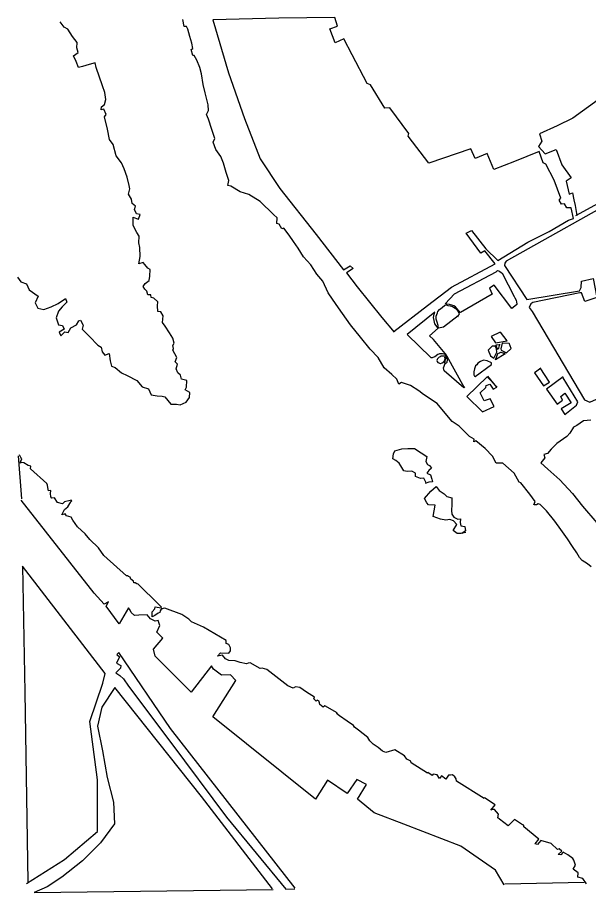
# Model space of a CAD drawing. Extents: x 636897 to 643904, y 804876 to 807482.
# Drawn here: x 636897 to 638534, y 804876 to 807381 of the extents above; entities that cross this region are included whole.
import ezdxf

# ---------------------------------------------------------------- set-up
doc = ezdxf.new("R2010")
doc.units = 0
doc.layers.get('0').update_dxf_attribs({"linetype": 'CONTINUOUS'})

msp = doc.modelspace()

# ---------------------------------------------------------------- linework, layer by layer
at = {"color": 4}
for points in [[(636897.37, 806637.69), (636906.62, 806624.34), (636923.46, 806618.76), (636930.36, 806601.58), (636956.22, 806582.65), (636947.56, 806564.39), (636955.77, 806548.35), (636973, 806544.79), (636993.72, 806552.89), (637013.52, 806562.08), (637034.52, 806576.65), (637038.35, 806566.28), (637025.13, 806552.36), (637014.97, 806540.3), (637008.11, 806521.42), (637015.1, 806500.68), (637026.49, 806499.19), (637030.54, 806488.83), (637016.52, 806480.01), (637021.46, 806469.67), (637032.53, 806480.64), (637041.92, 806479.33), (637050.26, 806492.45), (637066.08, 806500.65), (637072.45, 806512.84), (637077.74, 806514.75), (637085.46, 806500.26), (637082.88, 806488.17), (637102.99, 806467.76), (637127.69, 806442.35), (637136.51, 806436.79), (637139.52, 806423.73), (637147.13, 806413.68), (637159.9, 806418.91), (637162.22, 806398.26), (637166.41, 806382.34), (637176.51, 806379.26), (637194.71, 806363.92), (637211.39, 806356.11), (637238.7, 806341.45), (637254.07, 806323.82), (637271.81, 806317.82), (637279.61, 806300.43), (637297.48, 806297.99), (637311.53, 806296.8), (637319.37, 806295.22), (637336.17, 806273.83), (637352.41, 806274.25), (637363.15, 806272.3), (637379.89, 806279.18), (637389.32, 806293.23), (637390.97, 806307.3), (637376.75, 806314.72), (637381.44, 806322.64), (637382.06, 806341.8), (637366.83, 806345.64), (637364.31, 806356.93), (637356.36, 806363.18), (637351.59, 806375.3), (637354.82, 806388.3), (637348.85, 806395.27), (637353.66, 806407.41), (637341.77, 806428.26), (637343.42, 806433.64), (637342.32, 806441.63), (637346.15, 806448.41), (637341.54, 806463.2), (637332.02, 806478.54), (637320.42, 806496.72), (637311.92, 806507.19), (637314.31, 806526.84), (637307.55, 806538.47), (637299.06, 806539.59), (637298.22, 806554.93), (637298.58, 806566.96), (637287.4, 806577.58), (637280, 806579.61), (637278.71, 806586.48), (637270.69, 806586.94), (637267.76, 806596.89), (637261.81, 806603.19), (637256.93, 806611.08), (637262.95, 806619.47), (637274.31, 806628), (637275.76, 806640.73), (637276.61, 806659.67), (637270.5, 806663.52), (637261.78, 806673.54), (637257.17, 806679.88), (637244.37, 806675.54), (637248.07, 806696.12), (637247.6, 806722.82), (637244.6, 806735.66), (637245.21, 806755.26), (637238.73, 806764.89), (637228.4, 806785.78), (637228.19, 806793.79), (637228.48, 806808.71), (637238.15, 806804.95), (637243.97, 806803.54), (637248.76, 806816.58), (637237.79, 806818.97), (637232.13, 806831.29), (637235.23, 806840.5), (637225.45, 806848.71), (637224.03, 806860.69), (637215.19, 806875.16), (637219.27, 806889.96), (637217.22, 806900.14), (637211.28, 806923.59), (637203.1, 806947.2), (637195.31, 806964.59), (637179.65, 806984.89), (637171.48, 807016.74), (637160.42, 807031.37), (637155.21, 807061.07), (637146.52, 807096.02), (637151.23, 807103.27), (637144.84, 807118.02), (637136.41, 807116.69), (637137.53, 807125.18), (637146.49, 807131.86), (637150.58, 807145.77), (637146.94, 807166.16), (637140.65, 807185.59), (637122.18, 807237.21), (637119.6, 807250.95), (637102.8, 807246.29), (637083.37, 807240.22), (637072.09, 807237.26), (637065.19, 807254.67), (637058.08, 807271.41), (637071.43, 807280.43), (637067.3, 807293.91), (637068.01, 807309.51), (637054.66, 807326.31), (637040.98, 807347.77), (637031.05, 807352.86), (637019.52, 807368.37)], [(638375.46, 805985.51), (638379.21, 805995.41), (638363.31, 806016.15), (638337.99, 806048.67), (638333.26, 806050.99), (638318.58, 806076.22), (638286.46, 806104.56), (638267.09, 806104.73), (638256.34, 806124.71), (638235.95, 806147.12), (638209.1, 806169.36), (638203.62, 806166.32), (638203.87, 806173.9), (638190.77, 806180.91), (638178.65, 806193.73), (638161.06, 806211.09), (638140.9, 806224.38), (638116.54, 806254.03), (638098.62, 806275.83), (638059.66, 806301.55), (638046.26, 806311.89), (638022.5, 806327.08), (637996.67, 806335.99), (637988.77, 806331.56), (637983.29, 806345.45), (637968.69, 806359.1), (637947.06, 806377.69), (637929.15, 806407.5), (637906.49, 806431.63), (637879.36, 806465.22), (637850.39, 806501.21), (637827.75, 806533.13), (637809.03, 806559.59), (637786.81, 806592.86), (637771.04, 806626.07), (637754.04, 806646.34), (637736.45, 806672.6), (637716.28, 806695.24), (637700.5, 806719.99), (637687.09, 806739.23), (637674.61, 806757.39), (637659.39, 806777.93), (637653.42, 806776.22), (637646.18, 806789.16), (637639.69, 806790.78), (637640.83, 806807.06), (637630.32, 806817.25), (637591.76, 806853.66), (637559.85, 806873.99), (637534.93, 806882.04), (637507.8, 806898.26), (637498.86, 806899.81), (637502.05, 806914.14), (637495.02, 806936.67), (637486.76, 806963.39), (637478.92, 806982.56), (637464.82, 807002.68), (637457.61, 807023.42), (637462.23, 807034.23), (637454, 807059.84), (637443.88, 807089.86), (637438.63, 807103.53), (637443.69, 807114.79), (637442.84, 807130.35), (637434.82, 807165.32), (637428.88, 807188.54), (637423.62, 807219.8), (637419.38, 807237.5), (637411.06, 807258.21), (637403.36, 807272.04), (637399.57, 807272.39), (637394.47, 807288.73), (637399.28, 807291.97), (637396.44, 807307.48), (637390.38, 807326.7), (637384.96, 807347.04), (637380.75, 807354.72), (637374.06, 807355.44), (637370.67, 807374.72)], [(638066.82, 806049.05), (638060.46, 806062.46), (638050.7, 806061.1), (638036.76, 806066.75), (638036.52, 806076.1), (638025.46, 806081.6), (638012.13, 806080.81), (638002.94, 806083.03), (637994.79, 806097.07), (637990.12, 806105.41), (637979.92, 806112.49), (637971.79, 806117.18), (637973.64, 806131.7), (637977.2, 806140.47), (637997.31, 806146.11), (638013.99, 806146.98), (638033.14, 806146.81), (638052.83, 806134.4), (638068.68, 806124.12), (638065.93, 806109.58), (638071.06, 806100.81), (638076.91, 806098.28), (638082.23, 806090.63), (638074.83, 806083.98), (638069.23, 806076.49), (638079.39, 806071.19), (638083.49, 806058.83), (638084.79, 806051.29), (638074.81, 806050.14), (638064.21, 806046.53)], [(638525.55, 804900.72), (638515.14, 804915.81), (638500.79, 804919.9), (638502.25, 804932.4), (638487.73, 804942.94), (638494.78, 804954.47), (638489.74, 804968.59), (638486.94, 804973.64), (638471.98, 804983.94), (638459.09, 804991.85), (638452.18, 804983.65), (638445.03, 804984.36), (638455.02, 804994.19), (638447.5, 805001.12), (638443.09, 804999.23), (638424.4, 805016.11), (638395.23, 805025.16), (638385.52, 805013.33), (638379.24, 805015.18), (638388.9, 805029), (638346.36, 805064.2), (638346.9, 805069.11), (638342.65, 805070.11), (638319.57, 805084.44), (638301.55, 805066.61), (638277, 805086.24), (638272.25, 805089.46), (638273.53, 805100.17), (638262.51, 805113.25), (638257.15, 805113.78), (638252.32, 805111.21), (638264.39, 805126.66), (638234.27, 805146.59), (638232.53, 805144.76), (638153.56, 805194.6), (638152.71, 805201.48), (638148.77, 805207.39), (638141.97, 805212.34), (638136.63, 805212.2), (638130.39, 805212.26), (638123.57, 805200.51), (638110.43, 805209.52), (638104.84, 805201.81), (638098.76, 805213.23), (638087.14, 805214.94), (638084.33, 805211.3), (638071.45, 805218.99), (638070.38, 805217.18), (638024.42, 805246.94), (638023.4, 805252.04), (638011.9, 805257.75), (638004.76, 805267.14), (637977.6, 805284.25), (637951.08, 805276.89), (637941.86, 805280.22), (637929.11, 805291.25), (637915.3, 805300.24), (637906.14, 805310.25), (637899.88, 805319.88), (637873.29, 805341.02), (637861.94, 805349.41), (637859.36, 805354.46), (637840.57, 805366.67), (637819.27, 805381.48), (637810.41, 805388.38), (637812.13, 805390.65), (637776.67, 805410.22), (637772.33, 805406.1), (637762.76, 805414.54), (637761.32, 805418.73), (637760.79, 805421.83), (637761.18, 805423.85), (637755.32, 805426.81), (637752.05, 805424.06), (637745.89, 805429.91), (637747.55, 805434.63), (637724.68, 805449.63), (637704.97, 805462.7), (637692.89, 805465.06), (637686.53, 805461.34), (637671.45, 805467.63), (637610.6, 805513.93), (637598.02, 805518.5), (637591.81, 805517.23), (637563.56, 805533.65), (637557.13, 805532.81), (637552.95, 805530.7), (637534.61, 805534.02), (637520.24, 805538.77), (637502.39, 805540.54), (637492.27, 805544.51), (637484.2, 805555.21), (637469.57, 805552.83), (637478.45, 805562.18), (637501.86, 805561), (637506.8, 805568.03), (637507.25, 805576.5), (637502.12, 805585.5), (637494.26, 805588.41), (637494.25, 805597.32), (637429.82, 805635.29), (637395.37, 805650.44), (637388.04, 805658.71), (637367.21, 805672.2), (637318.67, 805689.87), (637314.45, 805689.32), (637311.82, 805687.92), (637307.88, 805685.14), (637305.5, 805682.63), (637304.73, 805677.94), (637299.89, 805675.37), (637290.49, 805668.67), (637282.79, 805665.13), (637282.87, 805679.38), (637290.67, 805687.6), (637291.64, 805693.41), (637308.4, 805690.72), (637309.03, 805692.52), (637301.49, 805699.9), (637242.77, 805758.27), (637239.17, 805759.96), (637234.43, 805762.51), (637230.63, 805762.86), (637228.97, 805766.82), (637222.13, 805773.33), (637219.77, 805778.39), (637215.49, 805780.5), (637212.56, 805781.99), (637209.64, 805782.8), (637144.71, 805840.58), (637128.78, 805862.43), (637104.12, 805886.73), (637091.46, 805902.88), (637069.36, 805922.57), (637055.72, 805942.26), (637050.6, 805950.59), (637038.05, 805954.05), (637034.12, 805959.73), (637024.17, 805956.81), (637031.78, 805972.59), (637041.16, 805980.17), (637050.15, 805994.21), (637052.76, 805996.72), (637051.37, 805998.92), (637047.82, 805998.38), (637031.9, 805994.19), (637026.04, 805988.25), (637012.12, 805992.79), (637003.56, 806005.26), (636995.34, 806004.6), (636993.01, 806008.77), (636991.65, 806018.09), (636992.33, 806026.56), (636986.34, 806025.74), (636984.53, 806035.27), (636982.81, 806041.68), (636981.34, 806046.76), (636934.63, 806088.75), (636935.98, 806096.8), (636927.93, 806098.15), (636915.71, 806105.85), (636908.57, 806106.56), (636905.93, 806105.38), (636905.84, 806108.72), (636909.63, 806117.27), (636907.07, 806121.66), (636902.65, 806128.89)], [(638180.91, 805906.16), (638166.72, 805904.01), (638155.6, 805903.73), (638143.79, 805912.55), (638154.27, 805929.29), (638145.09, 805939.97), (638134.98, 805943.71), (638123, 805941.85), (638107.8, 805944.57), (638086.66, 805952.71), (638092.75, 805984.26), (638073.79, 805985.55), (638068.52, 805991.65), (638062.42, 806003.52), (638079.9, 806025.12), (638095.38, 806037.98), (638104.12, 806027.07), (638118.63, 806016.76), (638126.4, 806009.17), (638140.73, 806005.98), (638140.78, 805986.39), (638138.99, 805969.64), (638139.92, 805959.43), (638146.16, 805950.46), (638157.44, 805944.51), (638165.44, 805945.39), (638164.36, 805935.34), (638165.93, 805926.03), (638177.58, 805923.44), (638179.23, 805911.01), (638168.73, 805903.62)], [(638539.19, 805808.06), (638528.28, 805816.9), (638513.79, 805826.33), (638506.23, 805834.81), (638498.31, 805848.41), (638486.03, 805866.8), (638471.46, 805888.24), (638452.29, 805915.13), (638434.98, 805938.95), (638411.08, 805968.17), (638399.39, 805981.23), (638393.03, 805986.19), (638387.41, 805988.27), (638383.03, 805985.26), (638375.9, 805985.52)]]:
    msp.add_lwpolyline(points, dxfattribs=at)
at = {"color": 3}
for points in [[(637974.67, 806481.69), (638071.16, 806555.86), (638139.7, 806609.27), (638264.67, 806675.71), (638235.21, 806713.02), (638223.6, 806705.82), (638181.59, 806763.74), (638196.77, 806770.81), (638237.51, 806718.87), (638272, 806684.8), (638357.92, 806737.54), (638418.8, 806768.05), (638474.73, 806800.88), (638488.2, 806805.23), (638482.06, 806836.24), (638469.83, 806835.48), (638462.84, 806847.55), (638454.2, 806845.99), (638447.67, 806857.4), (638452.4, 806863.98), (638432.83, 806915.35), (638409.4, 806960.83), (638401.51, 806964.63), (638390.42, 806997.52), (638319.71, 806968.32), (638261.06, 806945.89), (638241.86, 806991.48), (638207.28, 806976.78), (638194.32, 807004.95), (638074.72, 806963.36), (638015.74, 807040.88), (638017.77, 807048.5), (637962.66, 807122.55), (637948.88, 807121.31), (637907.55, 807187.93), (637898.1, 807191.47), (637854.79, 807274.29), (637830.93, 807319.31), (637806.73, 807308), (637790.78, 807348.11), (637813.29, 807355.82), (637805.08, 807380.76), (637644.84, 807378.65), (637456.85, 807373.82), (637501.7, 807222.25), (637547.36, 807091.63), (637591.72, 806976.55), (637647.8, 806890.95), (637752.04, 806759.16), (637830.31, 806658.54), (637849.18, 806669.49), (637857.59, 806662.58), (637839, 806649.63), (637869.4, 806610.12), (637939.8, 806521.76), (637974.92, 806480.37)], [(638495.1, 806813.65), (638581.17, 806860.38), (638657.14, 806910.42), (638636.47, 807030.33), (638618.03, 807115.57), (638594.24, 807148.8), (638559.39, 807145.01), (638487.04, 807092.84), (638442.2, 807070.54), (638391.35, 807047.86), (638397.9, 807026.88), (638388.5, 807011.49), (638407.97, 806990.4), (638439.25, 807003.23), (638455.31, 806958.89), (638481.86, 806921.95), (638467.4, 806912.67), (638475.94, 806874.82), (638485.43, 806878.4), (638489.49, 806858.7), (638493.69, 806842.77), (638498.45, 806813.51)], [(638753.65, 806377.48), (638761.93, 806393.28), (638663.88, 806873.19), (638649.64, 806881.73), (638295.41, 806683.62), (638292.45, 806677.31), (638291.07, 806670.6), (638355.23, 806573.62), (638505.53, 806598.41), (638510.85, 806607.9), (638511.29, 806625.5), (638545.14, 806633.71), (638555.68, 806578.77), (638521, 806568.08), (638511.92, 806592.34), (638507.01, 806592.66), (638372.37, 806564.71), (638366.91, 806560.79), (638361.38, 806550.63), (638370.59, 806538.84), (638519.78, 806286.43), (638535.1, 806279.25), (638754.08, 806378.16)], [(638165.42, 806535.35), (638154.86, 806547.55), (638150.96, 806552.12), (638146.21, 806555.12), (638140.36, 806557.64), (638133.64, 806559.02), (638126.04, 806560.39), (638120.9, 806561.15), (638148.44, 806589.68), (638267.48, 806652.63), (638271.38, 806656.96), (638276.34, 806654.41), (638282.69, 806650.12), (638284.05, 806649.04), (638318.72, 806582.03), (638321.04, 806578.31), (638324.1, 806571.93), (638325.58, 806566.18), (638326.61, 806561.09), (638326.42, 806559.52), (638325.78, 806558.62), (638312.03, 806547.8), (638261.57, 806614.18), (638247.99, 806605.6), (638255.76, 806588.88), (638165.62, 806536.25)], [(638158.97, 806526.5), (638116.83, 806494.25), (638102.42, 806491.66), (638101.34, 806498.97), (638098.21, 806508.47), (638095.09, 806517.07), (638095.76, 806525.55), (638099.07, 806535.65), (638100.75, 806539.48), (638105.28, 806545.16), (638112.7, 806550.92), (638120.32, 806557.57), (638124.1, 806557.89), (638129.25, 806556.68), (638135.52, 806555.29), (638142.02, 806553.67), (638145.42, 806551.09), (638149.95, 806548.31), (638154.28, 806544.19), (638158.65, 806538.96), (638160.78, 806533.9), (638161.3, 806531.02), (638160.88, 806530.11), (638156.17, 806522.65)], [(638124.09, 806410.95), (638126.03, 806413.45), (638088.13, 806458.56), (638076.72, 806469.62), (638101.11, 806490.95), (638092.1, 806503.41), (638089.39, 806513.81), (638088.29, 806522.02), (638089.59, 806531.84), (638091.46, 806537.24), (638012.72, 806473.77), (638080.33, 806407.16), (638085.21, 806407.73), (638092.04, 806410.58), (638100.55, 806417.25), (638103.86, 806418.23), (638105.84, 806419.17), (638113.43, 806418.69), (638121.26, 806416.89), (638121.99, 806414.46), (638122.68, 806413.81), (638126.02, 806413.9)], [(638279.03, 806480.39), (638252.88, 806467.25), (638265.14, 806449.31), (638298.39, 806454.84), (638279.26, 806480.39)], [(638262.26, 806440.11), (638255.37, 806439.48), (638244.76, 806428.08), (638251.41, 806411.78), (638260.47, 806405.77), (638269.4, 806422.26), (638268.04, 806431.79), (638263.32, 806441.91)], [(638278.85, 806444.09), (638266.65, 806442.44), (638270.29, 806430.96), (638275.32, 806434.43), (638278.13, 806446.08)], [(638303.92, 806447.63), (638284.54, 806448.02), (638280.27, 806432.11), (638281.48, 806428.35), (638297.25, 806421.19), (638310.52, 806433.33), (638304.79, 806448.54)], [(638119.71, 806390.8), (638121.1, 806397.3), (638122.88, 806406.02), (638122.13, 806409.12), (638118.96, 806411.04), (638114.51, 806411.15), (638111.17, 806411.29), (638108.94, 806411.23), (638106.76, 806409.62), (638104.57, 806408.23), (638101.94, 806406.38), (638098.9, 806403.63), (638098.06, 806401.6), (638097.47, 806398.47), (638098.65, 806395.83), (638100.72, 806393.21), (638103.65, 806391.95), (638107.03, 806390.48), (638108.37, 806390.07), (638112.31, 806392.62), (638115.83, 806394.49), (638117.57, 806396.09), (638119.07, 806398.13), (638120.94, 806403.53), (638121.16, 806403.75), (638120.58, 806408.86)], [(638177.33, 806322.82), (638174.27, 806320.74), (638118.69, 806369.63), (638116.48, 806377.59), (638121.07, 806389.95), (638126.96, 806394.55), (638127.92, 806400.59), (638127.33, 806405.92), (638126.39, 806408.12), (638126.53, 806411.24), (638175.58, 806321.67)], [(638281.63, 806422.57), (638292.87, 806418.41), (638265.28, 806400.56), (638271.71, 806418.75), (638276.56, 806420.88), (638280.06, 806422.98), (638291.73, 806419.49)], [(638254.04, 806387.35), (638254.37, 806391.81), (638241.08, 806397.71), (638231.47, 806399.46), (638222.44, 806395.67), (638214.97, 806391.69), (638211.54, 806386.71), (638208.28, 806383.28), (638205.16, 806374.97), (638203.37, 806366.46), (638203.16, 806357.55), (638204.79, 806354.48), (638207.05, 806353.2), (638254.03, 806387.8)], [(638393.7, 806375.8), (638376.66, 806363.34), (638402.99, 806326.4), (638419.85, 806337.07), (638392.76, 806378.01)], [(638270.41, 806322.1), (638241.58, 806352.3), (638183.58, 806296.27), (638227.69, 806251.99), (638261.37, 806266.88), (638249.67, 806288.84), (638233.33, 806283.52), (638221.16, 806306.59), (638237.24, 806321.92), (638238.43, 806327.73), (638249.46, 806331.58), (638258.96, 806317.13), (638269.52, 806322.08), (638243.31, 806354.35)], [(638459.32, 806352.11), (638411.46, 806317.04), (638442.17, 806274.19), (638456.81, 806285.26), (638452.3, 806295.83), (638463.64, 806305.25), (638481.72, 806277.44), (638452.99, 806260.45), (638464.1, 806244.04), (638497.25, 806270.93), (638501.23, 806280.39), (638458.94, 806349.65)], [(638538.41, 806228.36), (638517.32, 806226.03), (638498.07, 806213.07), (638488.63, 806207.71), (638478.15, 806190.97), (638469.49, 806181.62), (638440.63, 806161.06), (638424.79, 806145.07), (638414.21, 806132.33), (638403.58, 806130.05), (638406.73, 806120.12), (638395.3, 806105.57), (638415.14, 806087.38), (638449.54, 806056.88), (638486.16, 806017.97), (638514.46, 805982.18), (638554.89, 805933.8)], [(636909.9, 806002.63), (636900.28, 806125.94)], [(638290.08, 804898.01), (638265.19, 804939.45), (638165.67, 805009.02), (638002.89, 805071.4), (637918.35, 805103.52), (637870.36, 805143.03), (637896.45, 805184.66), (637868.69, 805199.53), (637841.22, 805159.42), (637784.81, 805197.37), (637749.92, 805143.05), (637456.23, 805378.83), (637522.34, 805482.94), (637506.58, 805498.57), (637481.43, 805498.37), (637458.73, 805515.37), (637452.49, 805524.34), (637394.76, 805448.94), (637291.48, 805552.26), (637286.29, 805572.38), (637313.52, 805604.25), (637295.94, 805621.39), (637304.8, 805640.32), (637300.21, 805654.22), (637291.12, 805653.1), (637278.27, 805659), (637268.41, 805670.33), (637245.04, 805670.17), (637232.39, 805668.73), (637222.58, 805677.83), (637219.97, 805684), (637214.68, 805690.54), (637188.68, 805645.35), (637151.54, 805695.82), (637158.14, 805707.57), (637145.16, 805701.67), (637116.32, 805732.54), (636907.98, 805999.46)], [(636923.05, 804901.63), (637031.49, 804970.09), (637126.26, 805050.66), (637126.03, 805198.48), (637103.92, 805365.78), (637141.85, 805475.17), (637148.49, 805502.72), (636911.28, 805810.31), (636918.33, 805449.17), (636927.38, 804906.19)], [(637691.69, 804887.98), (637334.86, 805345.44), (637187.69, 805562.73), (637182.05, 805556.79), (637189.33, 805550.75), (637180.69, 805532.05), (637193.32, 805525.47), (637191.94, 805518.53), (637178.95, 805504.4), (637190.7, 805497.35), (637200.52, 805487.81), (637214.64, 805466.8), (637336.11, 805305.62), (637495.88, 805092), (637665.25, 804885.74), (637691.27, 804886.85)], [(637627.39, 804886.55), (637424.02, 805150.7), (637176.23, 805462.92), (637139.16, 805406.53), (637126.08, 805352.54), (637140.59, 805281.67), (637154.35, 805205.22), (637171.75, 805134.43), (637175.35, 805072.41), (637135.35, 805017.73), (637083.01, 804966.51), (637023.87, 804920.24), (636982.51, 804892.02), (636945.3, 804875.93), (637629.45, 804884.15)], [(638519.44, 804904.35), (638292.48, 804899.85)]]:
    msp.add_lwpolyline(points, dxfattribs=at)

doc.saveas('drawing.dxf')
